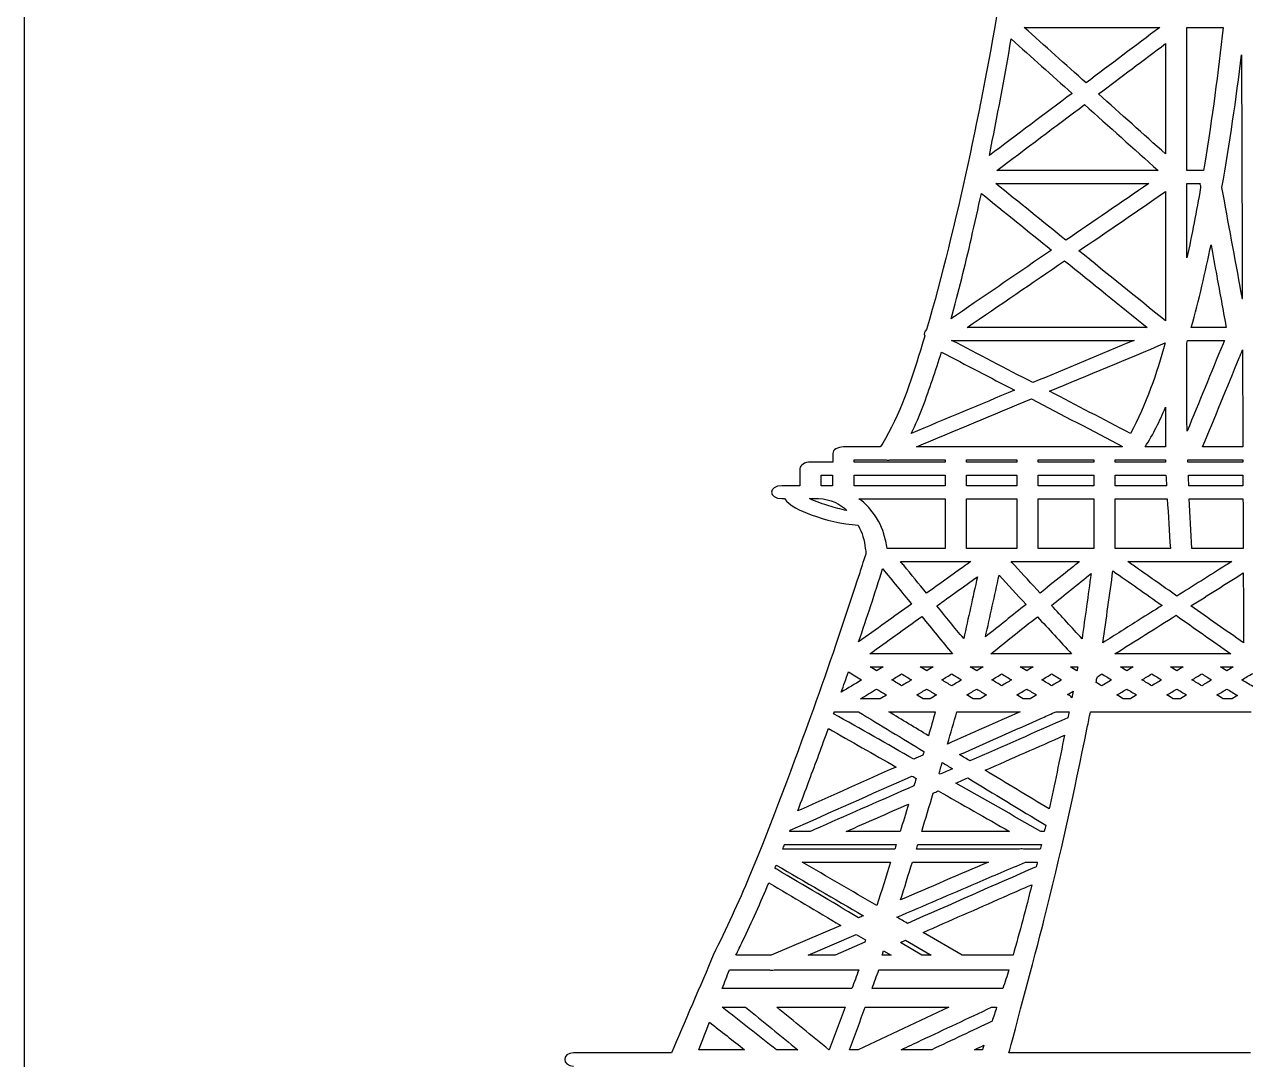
# Model space of a CAD drawing. Header units: millimetres. Extents: x 12.1 to 56.7, y 223.2 to 289.8.
# Drawn here: x 12.08 to 34.43, y 238.77 to 257.63 of the extents above; entities that cross this region are included whole.
import ezdxf

# ---------------------------------------------------------------- set-up
doc = ezdxf.new("R2010")
doc.units = ezdxf.units.MM
doc.layers.get('0').update_dxf_attribs({"linetype": 'CONTINUOUS'})

msp = doc.modelspace()

# ---------------------------------------------------------------- linework, layer by layer
at = {"color": 7}
for p, q in [((12.080556, 223.184228), (12.080556, 289.847441)), ((30.306475, 257.580737), (32.779687, 257.580737)), ((30.306475, 257.580737), (30.306475, 257.580737)), ((32.779687, 257.580737), (32.780258, 257.580737)), ((32.780258, 257.580737), (32.779687, 257.580737)), ((32.779687, 257.580737), (32.779687, 257.580737)), ((33.277278, 257.581136), (33.934509, 257.581136)), ((33.934509, 257.581136), (33.934509, 257.581136)), ((30.070996, 257.369428), (30.070996, 257.369428)), ((34.268699, 257.078956), (34.268699, 257.078956)), ((31.40665, 256.173721), (31.40665, 256.173721)), ((31.662147, 256.366222), (31.662147, 256.366222)), ((33.272845, 254.971781), (33.272845, 255.089275)), ((32.749526, 254.971046), (29.806566, 254.971046)), ((33.575766, 254.971781), (33.272845, 254.971781)), ((29.788194, 254.734629), (32.579374, 254.734629)), ((29.788194, 254.734629), (29.788194, 254.734629)), ((33.273382, 254.734629), (33.512757, 254.734629)), ((33.523337, 254.658973), (33.523337, 254.658973)), ((29.525879, 254.554683), (29.525879, 254.554683)), ((32.882329, 254.586402), (32.882329, 254.586402)), ((31.305083, 253.50649), (31.305621, 253.506826)), ((31.043474, 253.327257), (31.043474, 253.327257)), ((33.817391, 253.049339), (33.817391, 253.049339)), ((34.283746, 252.635075), (34.283746, 252.638643)), ((34.283746, 252.638643), (34.283746, 252.638643)), ((34.284351, 252.635096), (34.283746, 252.635075)), ((32.881724, 252.567416), (32.881724, 252.231265)), ((32.546459, 252.111335), (29.266487, 252.111335)), ((33.989793, 252.111335), (33.353756, 252.111335)), ((28.983617, 251.875276), (32.308797, 251.875276)), ((28.983617, 251.875276), (28.983617, 251.875276)), ((32.879507, 251.827476), (32.879507, 251.827476)), ((33.286783, 251.874226), (33.957381, 251.874226)), ((33.932829, 251.814587), (33.932829, 251.814587)), ((34.287139, 251.700241), (34.287139, 251.700241)), ((28.797814, 251.660796), (28.797814, 251.660796)), ((28.632734, 251.154837), (28.632734, 251.154837)), ((30.437531, 250.807539), (30.437531, 250.807539)), ((32.881724, 250.654106), (32.881724, 250.654106)), ((27.680509, 249.931694), (27.01159, 249.931694)), ((28.678445, 249.931946), (28.340863, 249.931946)), ((32.093975, 249.931946), (28.678445, 249.931946)), ((32.100625, 249.942442), (32.100659, 249.942044)), ((32.881187, 249.931589), (32.511864, 249.931589)), ((34.293285, 249.931589), (33.559577, 249.931589)), ((26.816886, 249.813486), (26.816886, 249.655182)), ((27.204984, 249.694816), (27.78745, 249.694816)), ((27.204984, 249.654721), (27.204984, 249.694816)), ((27.204984, 249.694816), (27.204984, 249.694816)), ((27.85946, 249.694816), (28.863711, 249.694816)), ((29.253656, 249.69448), (30.171421, 249.69448)), ((29.253656, 249.654385), (29.253656, 249.69448)), ((29.253656, 249.69448), (29.253656, 249.69448)), ((30.171421, 249.69448), (30.171421, 249.654385)), ((30.562508, 249.694123), (31.574585, 249.694123)), ((30.562508, 249.653986), (30.562508, 249.694123)), ((30.562508, 249.694123), (30.562508, 249.694123)), ((31.574585, 249.694123), (31.574585, 249.653986)), ((31.965101, 249.695152), (32.821503, 249.695152)), ((31.965101, 249.655035), (31.965101, 249.695152)), ((31.965101, 249.695152), (31.965101, 249.695152)), ((32.821503, 249.695152), (32.883404, 249.695152)), ((33.290176, 249.694123), (34.294461, 249.694123)), ((33.290176, 249.694123), (33.290176, 249.694123)), ((34.294461, 249.694123), (34.294461, 249.653986)), ((26.21766, 249.536974), (26.21766, 249.225594)), ((26.816886, 249.655182), (26.412398, 249.655182)), ((28.763253, 249.654721), (27.204984, 249.654721)), ((28.863678, 249.654721), (28.763253, 249.654721)), ((30.171421, 249.654385), (29.253656, 249.654385)), ((31.574585, 249.653986), (30.562508, 249.653986)), ((32.884512, 249.655035), (31.965101, 249.655035)), ((34.294461, 249.653986), (33.291855, 249.653986)), ((26.081566, 249.225594), (25.889616, 249.225594)), ((26.21766, 249.225594), (26.081566, 249.225594)), ((26.605758, 249.418619), (26.814434, 249.418619)), ((26.605758, 249.225447), (26.605758, 249.418619)), ((26.605758, 249.418619), (26.605758, 249.418619)), ((26.814434, 249.225447), (26.605758, 249.225447)), ((26.814434, 249.418619), (26.814434, 249.225447)), ((27.204984, 249.418283), (28.863678, 249.418283)), ((27.204984, 249.225111), (27.204984, 249.418283)), ((27.204984, 249.418283), (27.204984, 249.418283)), ((28.863107, 249.225111), (27.204984, 249.225111)), ((28.863678, 249.225111), (28.863107, 249.225111)), ((28.863678, 249.418283), (28.863678, 249.225111)), ((29.253656, 249.417926), (30.171421, 249.417926)), ((29.253656, 249.224775), (29.253656, 249.417926)), ((29.253656, 249.417926), (29.253656, 249.417926)), ((30.171421, 249.224775), (29.253656, 249.224775)), ((30.171421, 249.417926), (30.171421, 249.224775)), ((30.562508, 249.41759), (31.574585, 249.41759)), ((30.562508, 249.224397), (30.562508, 249.41759)), ((30.562508, 249.41759), (30.562508, 249.41759)), ((31.574585, 249.224397), (30.562508, 249.224397)), ((31.574585, 249.41759), (31.574585, 249.224397)), ((31.96453, 249.225111), (31.96453, 249.418283)), ((31.96453, 249.418283), (32.136395, 249.418283)), ((32.901305, 249.225111), (31.96453, 249.225111)), ((32.136395, 249.418283), (32.891834, 249.418283)), ((32.136395, 249.418283), (32.136395, 249.418283)), ((33.299647, 249.41759), (34.294998, 249.41759)), ((33.299647, 249.41759), (33.299647, 249.41759)), ((34.295535, 249.224397), (33.307473, 249.224397)), ((25.889616, 248.989534), (25.933682, 248.989534)), ((26.393757, 248.989387), (26.557796, 248.989387)), ((26.557796, 248.989387), (26.557796, 248.989387)), ((27.293083, 248.988989), (28.86304, 248.988989)), ((27.293083, 248.988989), (27.293083, 248.988989)), ((28.86304, 248.988989), (28.86304, 248.079955)), ((29.254127, 248.079598), (29.254127, 248.988695)), ((29.254127, 248.988695), (30.171925, 248.988695)), ((30.171925, 248.988695), (30.171925, 248.988695)), ((30.562508, 248.079262), (30.562508, 248.988338)), ((30.562508, 248.988338), (31.514297, 248.988338)), ((31.514297, 248.988338), (31.574585, 248.988338)), ((31.574585, 248.988338), (31.574585, 248.079262)), ((31.574585, 248.988338), (31.574585, 248.988338)), ((31.96453, 248.078926), (31.96453, 248.988002)), ((31.96453, 248.988002), (32.914707, 248.988002)), ((32.914707, 248.988002), (32.914707, 248.988002)), ((33.317482, 248.988338), (34.296039, 248.988338)), ((34.296039, 248.988338), (34.296039, 248.988338)), ((28.649426, 248.079955), (27.808609, 248.079955)), ((28.86304, 248.079955), (28.649426, 248.079955)), ((29.739022, 248.079598), (29.254127, 248.079598)), ((30.171421, 248.079598), (29.76747, 248.079598)), ((30.171925, 248.079598), (30.171925, 248.079598)), ((31.574585, 248.079262), (30.562508, 248.079262)), ((32.971637, 248.078926), (31.96453, 248.078926)), ((34.298827, 248.079262), (33.362085, 248.079262)), ((27.726086, 247.71032), (27.726657, 247.71032)), ((28.052417, 247.843538), (29.332855, 247.843538)), ((28.052417, 247.843538), (28.052417, 247.843538)), ((30.068242, 247.843538), (31.31573, 247.843538)), ((30.068242, 247.843538), (30.068242, 247.843538)), ((31.924428, 247.672996), (31.924428, 247.672996)), ((32.1944, 247.843538), (33.461436, 247.843538)), ((32.1944, 247.843538), (32.1944, 247.843538)), ((33.461436, 247.843538), (34.091931, 247.843538)), ((29.453264, 247.564717), (29.453264, 247.564717)), ((29.850296, 247.59503), (29.850296, 247.59503)), ((31.52716, 247.623874), (31.52716, 247.623874)), ((33.346971, 247.03384), (33.346971, 247.03384)), ((28.440213, 246.838947), (28.440213, 246.838947)), ((30.546353, 246.83754), (30.546353, 246.83754)), ((33.075924, 246.863004), (33.075924, 246.863004)), ((28.997018, 246.15894), (27.492354, 246.15894)), ((31.169526, 246.159318), (29.700531, 246.159318)), ((34.076212, 246.159318), (31.959526, 246.159318)), ((27.500717, 245.922503), (27.733341, 245.922503)), ((27.500717, 245.922503), (27.500717, 245.922503)), ((28.412336, 245.92393), (28.644959, 245.92393)), ((28.412336, 245.92393), (28.412336, 245.92393)), ((29.32392, 245.92286), (29.557149, 245.92286)), ((29.32392, 245.92286), (29.32392, 245.92286)), ((30.235572, 245.92393), (30.468801, 245.92393)), ((30.235572, 245.92393), (30.235572, 245.92393)), ((31.148837, 245.923552), (31.284965, 245.923552)), ((31.284965, 245.923552), (31.284965, 245.923552)), ((32.061093, 245.92393), (32.293717, 245.92393)), ((32.061093, 245.92393), (32.061093, 245.92393)), ((32.973215, 245.92393), (33.205906, 245.92393)), ((32.973215, 245.92393), (32.973215, 245.92393)), ((33.885472, 245.92393), (34.118095, 245.92393)), ((33.885472, 245.92393), (33.885472, 245.92393)), ((27.101502, 245.82959), (27.101502, 245.82959)), ((27.892342, 245.686107), (27.892342, 245.686107)), ((28.985263, 245.794554), (28.985263, 245.794554)), ((29.71672, 245.686107), (29.71672, 245.686107)), ((30.628339, 245.686107), (30.628339, 245.686107)), ((31.272202, 245.856964), (31.265484, 245.852766)), ((31.720756, 245.794554), (31.720756, 245.794554)), ((32.452717, 245.686107), (32.452717, 245.686107)), ((33.36494, 245.686107), (33.36494, 245.686107)), ((27.615652, 245.517664), (27.616189, 245.517664)), ((28.528345, 245.51905), (28.528345, 245.51905)), ((30.352724, 245.51905), (30.352724, 245.51905)), ((31.198512, 245.478283), (31.199116, 245.478283)), ((32.176532, 245.51905), (32.176532, 245.51905)), ((33.088754, 245.51905), (33.088754, 245.51905)), ((34.00091, 245.51905), (34.00091, 245.51905)), ((27.364018, 245.339481), (27.321598, 245.339481)), ((27.682591, 245.339481), (27.381887, 245.339481)), ((28.594209, 245.340866), (28.461944, 245.340866)), ((29.260374, 245.40991), (29.260374, 245.40991)), ((29.506399, 245.340866), (29.374133, 245.340866)), ((30.418588, 245.340866), (30.28686, 245.340866)), ((32.242362, 245.340866), (32.110701, 245.340866)), ((33.155156, 245.340866), (33.02289, 245.340866)), ((34.09801, 245.340866), (33.93508, 245.340866)), ((26.845166, 245.103085), (27.285324, 245.103085)), ((27.836487, 245.104807), (28.6857, 245.104807)), ((28.6857, 245.104807), (28.6857, 245.104807)), ((29.07897, 245.104807), (30.231643, 245.104807)), ((29.07897, 245.104807), (29.07897, 245.104807)), ((30.886724, 245.104828), (31.125494, 245.104828)), ((31.514263, 245.103442), (32.478882, 245.103442)), ((31.514263, 245.103442), (31.514263, 245.103442)), ((32.478882, 245.103442), (34.442747, 245.103442)), ((26.736311, 244.799346), (26.736311, 244.799346)), ((28.479275, 244.380212), (28.479275, 244.380212)), ((29.12925, 244.322294), (29.12925, 244.322294)), ((28.813432, 244.179), (28.813432, 244.179)), ((28.26059, 243.933179), (28.26059, 243.933179)), ((29.596781, 244.038141), (29.596781, 244.038477)), ((26.387073, 243.85156), (26.387644, 243.85156)), ((28.739775, 243.661873), (28.739775, 243.661873)), ((29.061808, 243.803131), (29.061808, 243.803131)), ((30.699308, 243.03737), (30.699241, 243.037013)), ((26.403229, 242.921261), (26.031689, 242.921261)), ((28.046876, 242.922269), (27.063818, 242.922269)), ((27.063818, 242.922269), (27.063818, 242.922269)), ((30.040264, 242.923004), (28.439071, 242.923004)), ((30.67358, 242.922668), (30.611142, 242.922668)), ((27.946484, 242.597642), (25.903387, 242.597642)), ((25.938552, 242.684824), (27.973286, 242.684824)), ((25.938552, 242.684824), (25.938552, 242.684824)), ((30.219383, 242.598671), (28.341434, 242.598671)), ((28.368236, 242.685873), (30.620513, 242.685873)), ((30.600428, 242.598671), (30.320951, 242.598671)), ((30.620513, 242.685873), (30.620513, 242.685873)), ((25.786202, 242.308871), (25.786202, 242.308871)), ((26.258771, 242.362968), (27.871686, 242.362968)), ((26.258771, 242.362968), (26.258771, 242.362968)), ((28.268415, 242.362255), (28.268415, 242.362255)), ((30.327634, 242.362255), (30.545748, 242.362255)), ((30.327634, 242.362255), (30.327634, 242.362255)), ((25.651182, 241.987037), (25.651182, 241.987037)), ((26.963426, 241.210129), (25.691957, 240.665796)), ((26.36588, 240.66546), (27.246262, 241.042399)), ((29.177212, 240.66546), (28.463086, 241.080375)), ((28.463086, 241.080375), (28.463086, 241.080375)), ((27.399654, 240.903598), (26.858467, 240.665418)), ((27.714935, 240.66546), (27.743383, 240.748443)), ((27.743383, 240.748443), (27.883441, 240.66546)), ((28.441892, 240.66546), (28.048588, 240.898035)), ((28.142296, 240.939558), (28.613723, 240.665481)), ((28.142296, 240.939558), (28.142296, 240.939558)), ((25.691957, 240.665796), (25.049941, 240.665775)), ((26.858467, 240.665418), (26.36588, 240.66546)), ((26.36588, 240.66546), (26.36588, 240.66546)), ((26.366384, 240.665418), (26.366384, 240.665418)), ((27.883441, 240.66546), (27.714935, 240.66546)), ((28.613723, 240.665481), (28.441892, 240.66546)), ((29.177851, 240.66546), (29.177212, 240.66546)), ((30.103374, 240.66546), (29.177851, 240.66546)), ((24.931446, 240.399759), (25.664046, 240.399759)), ((25.746065, 240.399759), (27.290396, 240.399759)), ((25.746065, 240.399759), (25.746065, 240.399759)), ((27.65683, 240.400095), (29.962745, 240.400095)), ((27.65683, 240.400095), (27.65683, 240.400095)), ((29.962745, 240.400095), (30.029718, 240.400095)), ((24.865683, 240.059053), (24.802103, 240.059053)), ((27.165956, 240.059053), (24.865683, 240.059053)), ((29.917537, 240.059388), (27.532994, 240.059388)), ((24.80039, 239.718052), (25.226071, 239.718052)), ((25.226071, 239.718052), (25.226071, 239.718052)), ((25.794028, 239.718052), (27.040408, 239.718052)), ((25.794028, 239.718052), (25.794028, 239.718052)), ((27.408588, 239.717674), (28.930046, 239.717674)), ((27.408588, 239.717674), (27.408588, 239.717674)), ((29.713429, 239.717275), (29.726259, 239.717275)), ((29.726259, 239.717275), (29.804886, 239.717275)), ((24.568304, 239.445319), (24.568304, 239.445319)), ((24.522558, 238.94318), (24.377496, 238.94318)), ((25.209345, 238.94318), (24.522558, 238.94318)), ((26.179002, 238.943915), (25.789057, 238.943915)), ((26.753642, 238.943915), (26.746958, 238.943915)), ((27.280286, 238.943558), (27.123535, 238.943558)), ((28.621549, 238.943558), (28.063064, 238.943558)), ((28.429096, 239.114751), (28.429096, 239.114751)), ((28.622154, 238.943159), (28.621549, 238.943558)), ((29.544822, 238.943579), (29.399223, 238.943579)), ((29.572196, 239.02482), (29.572196, 239.02482)), ((23.878863, 238.885178), (22.091867, 238.885178)), ((30.742098, 238.884633), (30.027938, 238.884633)), ((34.433276, 238.884633), (30.742098, 238.884633))]:
    msp.add_line(p, q, dxfattribs=at)
for points in [[(29.858558, 258.112999), (29.527726, 256.139315), (29.089215, 254.018516), (28.525759, 252.069938)], [(31.435132, 256.569848), (31.058521, 256.906713), (30.682515, 257.243935), (30.306475, 257.580737)], [(32.779687, 257.580737), (32.33167, 257.243872), (31.883149, 256.906692), (31.435132, 256.569848)], [(33.272845, 255.089275), (33.273382, 255.918853), (33.273382, 256.748787), (33.273953, 257.578323)], [(33.273953, 257.578323), (33.275062, 257.579016), (33.276741, 257.580065), (33.277278, 257.581136)], [(33.934509, 257.581136), (33.844126, 256.753993), (33.733087, 255.928257), (33.598101, 255.103571)], [(29.671479, 255.244451), (29.81597, 255.951979), (29.948773, 256.660199), (30.070996, 257.369428)], [(30.070996, 257.369428), (30.440319, 257.03886), (30.809641, 256.708293), (31.178427, 256.377726)], [(31.662147, 256.366222), (32.068885, 256.672396), (32.476699, 256.978213), (32.884042, 257.284723)], [(32.884042, 257.284723), (32.884042, 256.613827), (32.883437, 255.943267), (32.883437, 255.272686)], [(33.912207, 254.660337), (34.054481, 255.464808), (34.172237, 256.271357), (34.268699, 257.078956)], [(34.268699, 257.078956), (34.273737, 255.598824), (34.278708, 254.118754), (34.283746, 252.638643)], [(31.178427, 256.377726), (30.676301, 256.000093), (30.173638, 255.622419), (29.671479, 255.244451)], [(29.806566, 254.971046), (30.33939, 255.371686), (30.873289, 255.772725), (31.40665, 256.173721)], [(31.40665, 256.173721), (31.85413, 255.772725), (32.301509, 255.371686), (32.749526, 254.971046)], [(32.883437, 255.272686), (32.476766, 255.637114), (32.06949, 256.001479), (31.662147, 256.366222)], [(33.598101, 255.103571), (33.590847, 255.059655), (33.583592, 255.015676), (33.575766, 254.971781)], [(31.067455, 253.70004), (30.641203, 254.044903), (30.214379, 254.390144), (29.788194, 254.734629)], [(32.579374, 254.734629), (32.075569, 254.389766), (31.571227, 254.044903), (31.067455, 253.70004)], [(33.272845, 253.37852), (33.272845, 253.830445), (33.273382, 254.282726), (33.273382, 254.734629)], [(33.523337, 254.658973), (33.448538, 254.231463), (33.365982, 253.804645), (33.272845, 253.37852)], [(33.512757, 254.734629), (33.511648, 254.726946), (33.511648, 254.718612), (33.513865, 254.709879)], [(33.513865, 254.709879), (33.516619, 254.693127), (33.520012, 254.676082), (33.523337, 254.658973)], [(34.264803, 252.739701), (34.147652, 253.379906), (34.029929, 254.020132), (33.912207, 254.660337)], [(29.343468, 253.735937), (29.406511, 254.008628), (29.466766, 254.281655), (29.525879, 254.554683)], [(29.525879, 254.554683), (29.952165, 254.20984), (30.378418, 253.864935), (30.804066, 253.52045)], [(31.305621, 253.506826), (31.760389, 253.818206), (32.215022, 254.129293), (32.669757, 254.440673)], [(32.669757, 254.440673), (32.740592, 254.489123), (32.812031, 254.537616), (32.882329, 254.586402)], [(32.882329, 254.586402), (32.882329, 253.913428), (32.881724, 253.240432), (32.881724, 252.567416)], [(28.976295, 252.269282), (29.111348, 252.757124), (29.230179, 253.246331), (29.343468, 253.735937)], [(30.804066, 253.52045), (30.226605, 253.125016), (29.649714, 252.730275), (29.072253, 252.334841)], [(32.881724, 252.231265), (32.355651, 252.65634), (31.830619, 253.081751), (31.305083, 253.50649)], [(33.353756, 252.111335), (33.492705, 252.611395), (33.609823, 253.113869), (33.713607, 253.617036)], [(33.713607, 253.617036), (33.748202, 253.428062), (33.782763, 253.238669), (33.817391, 253.049339)], [(29.266487, 252.111335), (29.859029, 252.516866), (30.451503, 252.922083), (31.043474, 253.327257)], [(31.043474, 253.327257), (31.544491, 252.922083), (32.045475, 252.516866), (32.546459, 252.111335)], [(33.817391, 253.049339), (33.873145, 252.744235), (33.929538, 252.43911), (33.985292, 252.134007)], [(34.283746, 252.638643), (34.277734, 252.671979), (34.271252, 252.705714), (34.264803, 252.739701)], [(34.283746, 252.638643), (34.283914, 252.637447), (34.284149, 252.636292), (34.284351, 252.635096)], [(29.072253, 252.334841), (29.040513, 252.312841), (29.008706, 252.290904), (28.976295, 252.269282)], [(33.985292, 252.134007), (33.986972, 252.12666), (33.988046, 252.118997), (33.989793, 252.111335)], [(28.492273, 251.956936), (28.476655, 251.904665), (28.462179, 251.852352), (28.446527, 251.800039)], [(28.525759, 252.069938), (28.486126, 252.03889), (28.474942, 251.994953), (28.492273, 251.956936)], [(28.446527, 251.800039), (28.27305, 251.225015), (28.093931, 250.639915), (27.777609, 250.086513)], [(30.463729, 251.104645), (29.970537, 251.361298), (29.476842, 251.618644), (28.983617, 251.875276)], [(32.308797, 251.875276), (31.693954, 251.618602), (31.079143, 251.361256), (30.463729, 251.104645)], [(30.769505, 250.945942), (31.473052, 251.239542), (32.175994, 251.533498), (32.879507, 251.827476)], [(32.879507, 251.827476), (32.719432, 251.272689), (32.538129, 250.71301), (32.242967, 250.179153)], [(33.271199, 250.769522), (33.271199, 251.120662), (33.271736, 251.472159), (33.271736, 251.823298)], [(33.271736, 251.823298), (33.276774, 251.840407), (33.281208, 251.857138), (33.286783, 251.874226)], [(33.932829, 251.814587), (33.714144, 251.283164), (33.495997, 250.751364), (33.277312, 250.219941)], [(33.957381, 251.874226), (33.949589, 251.854346), (33.941226, 251.834487), (33.932829, 251.814587)], [(34.227421, 251.55447), (34.247002, 251.603256), (34.26702, 251.65177), (34.287139, 251.700241)], [(34.287139, 251.700241), (34.289355, 251.110564), (34.291068, 250.521266), (34.293285, 249.931589)], [(28.633237, 251.154837), (28.690705, 251.323238), (28.745384, 251.492017), (28.797814, 251.660796)], [(28.797814, 251.660796), (29.242438, 251.429271), (29.68713, 251.198061), (30.131822, 250.966536)], [(33.559577, 249.931589), (33.782225, 250.472416), (34.004269, 251.013643), (34.227421, 251.55447)], [(28.243863, 250.177767), (28.412336, 250.497167), (28.521695, 250.832268), (28.633237, 251.154837)], [(30.131822, 250.966536), (29.50304, 250.703606), (28.873116, 250.440697), (28.243863, 250.177767)], [(28.340863, 249.931946), (29.039942, 250.223783), (29.739022, 250.51564), (30.437531, 250.807539)], [(30.437531, 250.807539), (30.992086, 250.519167), (31.546104, 250.230773), (32.100625, 249.942442)], [(32.242967, 250.179153), (31.751454, 250.434735), (31.26048, 250.690339), (30.769505, 250.945942)], [(32.511864, 249.931589), (32.661427, 250.165927), (32.780258, 250.408285), (32.881724, 250.654106)], [(32.881724, 250.654106), (32.881187, 250.413176), (32.881187, 250.17254), (32.881187, 249.931589)], [(33.277312, 250.219941), (33.27402, 250.403016), (33.271199, 250.58609), (33.271199, 250.769522)], [(27.01159, 249.931694), (26.905623, 249.931694), (26.816886, 249.878017), (26.816886, 249.813486)], [(27.777609, 250.086513), (27.74026, 250.021311), (27.712886, 249.976345), (27.680509, 249.931694)], [(32.100659, 249.942044), (32.098442, 249.938559), (32.096191, 249.935452), (32.093975, 249.931946)], [(27.78745, 249.694816), (27.811464, 249.692024), (27.836587, 249.692024), (27.85946, 249.694816)], [(28.863711, 249.694816), (28.863711, 249.68157), (28.863711, 249.668324), (28.863678, 249.654721)], [(32.883404, 249.695152), (32.883975, 249.681885), (32.884512, 249.668638), (32.884512, 249.655035)], [(33.291855, 249.653986), (33.291318, 249.66761), (33.290713, 249.680856), (33.290176, 249.694123)], [(26.412398, 249.655182), (26.306364, 249.655182), (26.21766, 249.601106), (26.21766, 249.536974)], [(25.889616, 249.225594), (25.637949, 249.225594), (25.637949, 248.989534), (25.889616, 248.989534)], [(32.891834, 249.418283), (32.894588, 249.354088), (32.89798, 249.289264), (32.901305, 249.225111)], [(33.307473, 249.224397), (33.305256, 249.288928), (33.301864, 249.353417), (33.299647, 249.41759)], [(34.294998, 249.41759), (34.295535, 249.353417), (34.295535, 249.288592), (34.295535, 249.224397)], [(25.933682, 248.989534), (26.024065, 248.861901), (26.229349, 248.768799), (26.423549, 248.696292)], [(26.745816, 248.857219), (26.659329, 248.883754), (26.502579, 248.930483), (26.393757, 248.989387)], [(26.557796, 248.989387), (26.784878, 248.984853), (26.953955, 248.888981), (27.07611, 248.772515)], [(27.07611, 248.772515), (26.961209, 248.795187), (26.849633, 248.825836), (26.745816, 248.857219)], [(27.493966, 248.803857), (27.439858, 248.869416), (27.372314, 248.932519), (27.293083, 248.988989)], [(27.745634, 248.347776), (27.700963, 248.506415), (27.613335, 248.660227), (27.493966, 248.803857)], [(30.171925, 248.988695), (30.171925, 248.685648), (30.171925, 248.382644), (30.171421, 248.079598)], [(32.914707, 248.988002), (32.932541, 248.684956), (32.954877, 248.381615), (32.971637, 248.078926)], [(33.362085, 248.079262), (33.346501, 248.382644), (33.331421, 248.685648), (33.317482, 248.988338)], [(34.296039, 248.988338), (34.297148, 248.685312), (34.297719, 248.382287), (34.298827, 248.079262)], [(26.423549, 248.696292), (26.674578, 248.602833), (26.980287, 248.525077), (27.280454, 248.505513)], [(27.280454, 248.505513), (27.355218, 248.369545), (27.393172, 248.226922), (27.40879, 248.084279)], [(27.808609, 248.079955), (27.799709, 248.171293), (27.769044, 248.265087), (27.745634, 248.347776)], [(27.416582, 247.976189), (27.395389, 247.908909), (27.373053, 247.841901), (27.351289, 247.77462)], [(27.40879, 248.084279), (27.41329, 248.047647), (27.427766, 248.011393), (27.416582, 247.976189)], [(29.76747, 248.079598), (29.757999, 248.080312), (29.748494, 248.080312), (29.739022, 248.079598)], [(27.351289, 247.77462), (27.32227, 247.683282), (27.292679, 247.591923), (27.263123, 247.500564)], [(27.288716, 246.377576), (27.438783, 246.821481), (27.584954, 247.265701), (27.726086, 247.71032)], [(27.726657, 247.71032), (27.901813, 247.496555), (28.07707, 247.282453), (28.252193, 247.068352)], [(28.109314, 247.774137), (28.090337, 247.797523), (28.071428, 247.820531), (28.052417, 247.843538)], [(28.526699, 247.265051), (28.38775, 247.434522), (28.248297, 247.604666), (28.109314, 247.774137)], [(29.236628, 247.773969), (28.999638, 247.604561), (28.763185, 247.43448), (28.526699, 247.265051)], [(29.332855, 247.843538), (29.301048, 247.820195), (29.26867, 247.797166), (29.236628, 247.773969)], [(30.131822, 247.774137), (30.111133, 247.797523), (30.089939, 247.820531), (30.068242, 247.843538)], [(30.598245, 247.267486), (30.442535, 247.436601), (30.287464, 247.605379), (30.131822, 247.774137)], [(31.22921, 247.774137), (31.230587, 247.774137), (30.68406, 247.336362), (30.598245, 247.267486)], [(31.31573, 247.843538), (31.287282, 247.820195), (31.258263, 247.797166), (31.22921, 247.774137)], [(31.741983, 246.362944), (31.803346, 246.799523), (31.863601, 247.236081), (31.924428, 247.672996)], [(31.924428, 247.672996), (32.223453, 247.462736), (32.521974, 247.25319), (32.820361, 247.042909)], [(32.293179, 247.774137), (32.260264, 247.797523), (32.227349, 247.820531), (32.1944, 247.843538)], [(33.090971, 247.213073), (32.825432, 247.399969), (32.558718, 247.587242), (32.293179, 247.774137)], [(33.981967, 247.774137), (33.685125, 247.587242), (33.388351, 247.399969), (33.090971, 247.213073)], [(34.091931, 247.843538), (34.055052, 247.820195), (34.018241, 247.797166), (33.981967, 247.774137)], [(27.263123, 247.500564), (27.007593, 246.718052), (26.741517, 245.936631), (26.464793, 245.156931)], [(28.714216, 247.035205), (28.960576, 247.211856), (29.206332, 247.388108), (29.453264, 247.564717)], [(29.453264, 247.564717), (29.370203, 247.189016), (29.286538, 246.813294), (29.203477, 246.437551)], [(29.60061, 246.467906), (29.683738, 246.84346), (29.766866, 247.21935), (29.850296, 247.59503)], [(29.850296, 247.59503), (30.013663, 247.417246), (30.177064, 247.239167), (30.340431, 247.061382)], [(30.803562, 247.043581), (31.044582, 247.23711), (31.285603, 247.430303), (31.52716, 247.623874)], [(31.52716, 247.623874), (31.471943, 247.228083), (31.416659, 246.832292), (31.361442, 246.436523)], [(33.346971, 247.03384), (33.664973, 247.23436), (33.983042, 247.43448), (34.301077, 247.635357)], [(34.301077, 247.635357), (34.302219, 247.351854), (34.302757, 247.068352), (34.303831, 246.78485)], [(28.252193, 247.068352), (27.930832, 246.838212), (27.609472, 246.608052), (27.288716, 246.377576)], [(29.203477, 246.437551), (29.040547, 246.636643), (28.877113, 246.836134), (28.714216, 247.035205)], [(30.340431, 247.061382), (30.093802, 246.863676), (29.847206, 246.665634), (29.60061, 246.467906)], [(31.361442, 246.436523), (31.175639, 246.638763), (30.989298, 246.84134), (30.803562, 247.043581)], [(32.820361, 247.042909), (32.682049, 246.955371), (32.543671, 246.86821), (32.405326, 246.781029)], [(34.305511, 246.359774), (33.986434, 246.584351), (33.666149, 246.808907), (33.346971, 247.03384)], [(27.492354, 246.15894), (27.808106, 246.385616), (28.123891, 246.611935), (28.440213, 246.838947)], [(28.440213, 246.838947), (28.62605, 246.612271), (28.811215, 246.385616), (28.997018, 246.15894)], [(29.700531, 246.159318), (29.982293, 246.385259), (30.263987, 246.611557), (30.546353, 246.83754)], [(30.546353, 246.83754), (30.754424, 246.611599), (30.961387, 246.385301), (31.169526, 246.159318)], [(32.405326, 246.781029), (32.184391, 246.641534), (31.962918, 246.502418), (31.741983, 246.362944)], [(31.959526, 246.159318), (32.33167, 246.393614), (32.703747, 246.628666), (33.075924, 246.863004)], [(33.075924, 246.863004), (33.40951, 246.628666), (33.743197, 246.393614), (34.076212, 246.159318)], [(34.303831, 246.78485), (34.304369, 246.643298), (34.304973, 246.501368), (34.305511, 246.359774)], [(27.616727, 245.851716), (27.578236, 245.875102), (27.539208, 245.898802), (27.500717, 245.922503)], [(27.733341, 245.922503), (27.694884, 245.898802), (27.655822, 245.875438), (27.616727, 245.851716)], [(28.52895, 245.853144), (28.489888, 245.876508), (28.45086, 245.90023), (28.412336, 245.92393)], [(28.644959, 245.92393), (28.606469, 245.90023), (28.56744, 245.876844), (28.52895, 245.853144)], [(29.440568, 245.852073), (29.402077, 245.875438), (29.362478, 245.899138), (29.32392, 245.92286)], [(29.557149, 245.92286), (29.518087, 245.899138), (29.479596, 245.875774), (29.440568, 245.852073)], [(30.352791, 245.853144), (30.313729, 245.876508), (30.274701, 245.90023), (30.235572, 245.92393)], [(30.468801, 245.92393), (30.429772, 245.90023), (30.391282, 245.876844), (30.352791, 245.853144)], [(31.265484, 245.852766), (31.226993, 245.876131), (31.187965, 245.899852), (31.148837, 245.923552)], [(31.284965, 245.923552), (31.280498, 245.901237), (31.276064, 245.878902), (31.272202, 245.856964)], [(32.177069, 245.853144), (32.138612, 245.876508), (32.099584, 245.90023), (32.061093, 245.92393)], [(32.293717, 245.92393), (32.255226, 245.90023), (32.21566, 245.876844), (32.177069, 245.853144)], [(33.089258, 245.853144), (33.050768, 245.876508), (33.011706, 245.90023), (32.973215, 245.92393)], [(33.205906, 245.92393), (33.166844, 245.90023), (33.127816, 245.876844), (33.089258, 245.853144)], [(34.001448, 245.853144), (33.96299, 245.876508), (33.923962, 245.90023), (33.885472, 245.92393)], [(34.118095, 245.92393), (34.079605, 245.90023), (34.040576, 245.876844), (34.001448, 245.853144)], [(26.97236, 245.461195), (27.015318, 245.583937), (27.058847, 245.706659), (27.101502, 245.82959)], [(27.341112, 245.684386), (27.218385, 245.610073), (27.095625, 245.535466), (26.97236, 245.461195)], [(27.101502, 245.82959), (27.181775, 245.781203), (27.26141, 245.732773), (27.341112, 245.684386)], [(27.892342, 245.686107), (27.95263, 245.722361), (28.012852, 245.758993), (28.072536, 245.795226)], [(28.072536, 245.577304), (28.012852, 245.613579), (27.95263, 245.65021), (27.892342, 245.686107)], [(28.072536, 245.795226), (28.132825, 245.758972), (28.192509, 245.72234), (28.252797, 245.686107)], [(28.252797, 245.686107), (28.192509, 245.649832), (28.132287, 245.613579), (28.072536, 245.577304)], [(28.805068, 245.685394), (28.865324, 245.721689), (28.925041, 245.7583), (28.985263, 245.794554)], [(28.985263, 245.576632), (28.925041, 245.612907), (28.865324, 245.649497), (28.805068, 245.685394)], [(28.985263, 245.794554), (29.04498, 245.758258), (29.105236, 245.721668), (29.165491, 245.685394)], [(29.165491, 245.685394), (29.105236, 245.64914), (29.04498, 245.612907), (28.985263, 245.576632)], [(29.71672, 245.686107), (29.777009, 245.722361), (29.836693, 245.758993), (29.896915, 245.795226)], [(29.896915, 245.577304), (29.836693, 245.613579), (29.777009, 245.65021), (29.71672, 245.686107)], [(29.896915, 245.795226), (29.957203, 245.758972), (30.01635, 245.72234), (30.076572, 245.686107)], [(30.076572, 245.686107), (30.01635, 245.649832), (29.956666, 245.613579), (29.896915, 245.577304)], [(30.628339, 245.686107), (30.688594, 245.722361), (30.748312, 245.758993), (30.808567, 245.795226)], [(30.808567, 245.577304), (30.748312, 245.613579), (30.688594, 245.65021), (30.628339, 245.686107)], [(30.808567, 245.795226), (30.868788, 245.758972), (30.928506, 245.72234), (30.988761, 245.686107)], [(30.988761, 245.686107), (30.928506, 245.649832), (30.868788, 245.613579), (30.808567, 245.577304)], [(31.619189, 245.638329), (31.63924, 245.737518), (31.607232, 245.72677), (31.720756, 245.794554)], [(31.720756, 245.794554), (31.781045, 245.758258), (31.840729, 245.721668), (31.90095, 245.685394)], [(31.90095, 245.685394), (31.840729, 245.64914), (31.781045, 245.612907), (31.720756, 245.576632)], [(32.452717, 245.686107), (32.512435, 245.722361), (32.57269, 245.758993), (32.632374, 245.795226)], [(32.632374, 245.577304), (32.572119, 245.613579), (32.512435, 245.65021), (32.452717, 245.686107)], [(32.632374, 245.795226), (32.692629, 245.758972), (32.752347, 245.72234), (32.812569, 245.686107)], [(32.812569, 245.686107), (32.752347, 245.649832), (32.692629, 245.613579), (32.632374, 245.577304)], [(33.36494, 245.686107), (33.425162, 245.722361), (33.484913, 245.758993), (33.544597, 245.795226)], [(33.544597, 245.577304), (33.484913, 245.613579), (33.424624, 245.65021), (33.36494, 245.686107)], [(33.544597, 245.795226), (33.604819, 245.758972), (33.665107, 245.72234), (33.724791, 245.686107)], [(33.724791, 245.686107), (33.66457, 245.649832), (33.604819, 245.613579), (33.544597, 245.577304)], [(34.277096, 245.685058), (34.341818, 245.724796), (34.407649, 245.763884), (34.472371, 245.803602)], [(34.472371, 245.566849), (34.407649, 245.606609), (34.341818, 245.646033), (34.277096, 245.685058)], [(27.321598, 245.339481), (27.419773, 245.398784), (27.518015, 245.458361), (27.615652, 245.517664)], [(27.616189, 245.517664), (27.676411, 245.48141), (27.736129, 245.444779), (27.796384, 245.408546)], [(28.348117, 245.40991), (28.408406, 245.446185), (28.46809, 245.482817), (28.528345, 245.51905)], [(28.528345, 245.51905), (28.588063, 245.482775), (28.648284, 245.446164), (28.708002, 245.40991)], [(29.260374, 245.40991), (29.320595, 245.446185), (29.380279, 245.482817), (29.440568, 245.51905)], [(29.440568, 245.51905), (29.50079, 245.482775), (29.560507, 245.446164), (29.620225, 245.40991)], [(30.172496, 245.40991), (30.232785, 245.446185), (30.292469, 245.482817), (30.352724, 245.51905)], [(30.352724, 245.51905), (30.412979, 245.482775), (30.472663, 245.446164), (30.532381, 245.40991)], [(31.097583, 245.416922), (31.131035, 245.437137), (31.165093, 245.45771), (31.198512, 245.478283)], [(31.199116, 245.478283), (31.191828, 245.43888), (31.184036, 245.399813), (31.176244, 245.360431)], [(31.720756, 245.576632), (31.686699, 245.597184), (31.65328, 245.617777), (31.619189, 245.638329)], [(31.996875, 245.40991), (32.056626, 245.446185), (32.116847, 245.482817), (32.176532, 245.51905)], [(32.176532, 245.51905), (32.23682, 245.482775), (32.297042, 245.446164), (32.356726, 245.40991)], [(32.909098, 245.40991), (32.969353, 245.446185), (33.029037, 245.482817), (33.088754, 245.51905)], [(33.088754, 245.51905), (33.14901, 245.482775), (33.208694, 245.446164), (33.268982, 245.40991)], [(33.821253, 245.40991), (33.881542, 245.446185), (33.941764, 245.482817), (34.00091, 245.51905)], [(34.00091, 245.51905), (34.066203, 245.479689), (34.131429, 245.440244), (34.196722, 245.400863)], [(27.381887, 245.339481), (27.376278, 245.339817), (27.36956, 245.339817), (27.364018, 245.339481)], [(27.796384, 245.408546), (27.75843, 245.385517), (27.720544, 245.362488), (27.682591, 245.339481)], [(28.461944, 245.340866), (28.424024, 245.363895), (28.386071, 245.386903), (28.348117, 245.40991)], [(28.708002, 245.40991), (28.670049, 245.386903), (28.632129, 245.363895), (28.594209, 245.340866)], [(29.374133, 245.340866), (29.336213, 245.363895), (29.298831, 245.386903), (29.260374, 245.40991)], [(29.620225, 245.40991), (29.582272, 245.386903), (29.543781, 245.363895), (29.506399, 245.340866)], [(30.28686, 245.340866), (30.248403, 245.363895), (30.210987, 245.386903), (30.172496, 245.40991)], [(30.532381, 245.40991), (30.494427, 245.386903), (30.456508, 245.363895), (30.418588, 245.340866)], [(31.176244, 245.360431), (31.158946, 245.384153), (31.131035, 245.40399), (31.097583, 245.416922)], [(32.110701, 245.340866), (32.072781, 245.363895), (32.034828, 245.386903), (31.996875, 245.40991)], [(32.356726, 245.40991), (32.318806, 245.386903), (32.280886, 245.363895), (32.242362, 245.340866)], [(33.02289, 245.340866), (32.984971, 245.363895), (32.947051, 245.386903), (32.909098, 245.40991)], [(33.268982, 245.40991), (33.230492, 245.386903), (33.193076, 245.363895), (33.155156, 245.340866)], [(33.93508, 245.340866), (33.89716, 245.363895), (33.859207, 245.386903), (33.821253, 245.40991)], [(34.196722, 245.400863), (34.163841, 245.380983), (34.130892, 245.361103), (34.09801, 245.340866)], [(26.464793, 245.156931), (26.090735, 244.137876), (25.725577, 243.125559), (25.30097, 242.113453)], [(26.832907, 245.068574), (26.837374, 245.080078), (26.841237, 245.091582), (26.845166, 245.103085)], [(28.292363, 244.239332), (27.805855, 244.515865), (27.319348, 244.792041), (26.832907, 245.068574)], [(27.285324, 245.103085), (27.683666, 244.861778), (28.08147, 244.620827), (28.479275, 244.380212)], [(28.561227, 244.666171), (28.319669, 244.812257), (28.078111, 244.958364), (27.836487, 245.104807)], [(28.6857, 245.104807), (28.643817, 244.958364), (28.603076, 244.812257), (28.561227, 244.666171)], [(30.231643, 245.104807), (29.790881, 244.908822), (29.35126, 244.712501), (28.910532, 244.516537)], [(28.910532, 244.516537), (28.967999, 244.712522), (29.023753, 244.908507), (29.07897, 245.104807)], [(29.12925, 244.322294), (29.632484, 244.546178), (30.135718, 244.770356), (30.638986, 244.994282)], [(31.103729, 244.994282), (30.508433, 244.732066), (29.913708, 244.469808), (29.318379, 244.207592)], [(30.638986, 244.994282), (30.721543, 245.030893), (30.8041, 245.067524), (30.886724, 245.104828)], [(31.125494, 245.104828), (31.118205, 245.06786), (31.110984, 245.030893), (31.103729, 244.994282)], [(31.455654, 244.814713), (31.475235, 244.910585), (31.494715, 245.007213), (31.514263, 245.103442)], [(26.387644, 243.85156), (26.505938, 244.167118), (26.621913, 244.483096), (26.736311, 244.799346)], [(26.736311, 244.799346), (27.148054, 244.565008), (27.560905, 244.331027), (27.972111, 244.097046)], [(30.666762, 241.301152), (30.964175, 242.468959), (31.217421, 243.641322), (31.455654, 244.814713)], [(29.596781, 244.038477), (30.078251, 244.250815), (30.560292, 244.462817), (31.041728, 244.674882)], [(31.041728, 244.674882), (30.952487, 244.227156), (30.860459, 243.779389), (30.763359, 243.33202)], [(28.460298, 244.314317), (28.403905, 244.289567), (28.34758, 244.264439), (28.292363, 244.239332)], [(28.479275, 244.380212), (28.473128, 244.358233), (28.466411, 244.336296), (28.460298, 244.314317)], [(29.318379, 244.207592), (29.255369, 244.245609), (29.191722, 244.283962), (29.12925, 244.322294)], [(27.972111, 244.097046), (27.39465, 243.8397), (26.817188, 243.582354), (26.239223, 243.325029)], [(28.781658, 244.071246), (28.792171, 244.107059), (28.802751, 244.143208), (28.813432, 244.179)], [(28.813432, 244.179), (28.875366, 244.14134), (28.937267, 244.104036), (28.999806, 244.066376)], [(26.040623, 242.944605), (26.780478, 243.274102), (27.520198, 243.603619), (28.26059, 243.933179)], [(28.26059, 243.933179), (28.286217, 243.918883), (28.311373, 243.904587), (28.337034, 243.889956)], [(28.337034, 243.889956), (28.323632, 243.844948), (28.310802, 243.800339), (28.296864, 243.755331)], [(28.754285, 243.977788), (28.763756, 244.008836), (28.772691, 244.039862), (28.781658, 244.071246)], [(28.773866, 243.966662), (28.767686, 243.970482), (28.761002, 243.974324), (28.754285, 243.977788)], [(28.999806, 244.066376), (28.92447, 244.032893), (28.849706, 243.999788), (28.773866, 243.966662)], [(29.061808, 243.803131), (29.133818, 243.834872), (29.205761, 243.866633), (29.277738, 243.898332)], [(29.277738, 243.898332), (29.751416, 243.611344), (30.225597, 243.324357), (30.699308, 243.03737)], [(30.763359, 243.33202), (30.374488, 243.567386), (29.985618, 243.802753), (29.596781, 244.038141)], [(26.176751, 243.29713), (26.247586, 243.481926), (26.317918, 243.666764), (26.387073, 243.85156)], [(28.296864, 243.755331), (27.727765, 243.504304), (27.157559, 243.253214), (26.587957, 243.002502)], [(28.647747, 243.621064), (28.677841, 243.635024), (28.70911, 243.648291), (28.739775, 243.661873)], [(28.739775, 243.661873), (29.173283, 243.415716), (29.606757, 243.169161), (30.040264, 242.923004)], [(30.611142, 242.922668), (30.094507, 243.216267), (29.578409, 243.50951), (29.061808, 243.803131)], [(27.063818, 242.922269), (27.442074, 243.088592), (27.819794, 243.255271), (28.197513, 243.421594)], [(28.197513, 243.421594), (28.147267, 243.254893), (28.097626, 243.088592), (28.046876, 242.922269)], [(28.439071, 242.923004), (28.509335, 243.155599), (28.579129, 243.38851), (28.647747, 243.621064)], [(26.239223, 243.325029), (26.218567, 243.31596), (26.197374, 243.306535), (26.176751, 243.29713)], [(26.587957, 243.002502), (26.526594, 242.975275), (26.464693, 242.94809), (26.403229, 242.921261)], [(30.699241, 243.037013), (30.690307, 242.998996), (30.681977, 242.960643), (30.67358, 242.922668)], [(26.031689, 242.921261), (26.035048, 242.928944), (26.037869, 242.936586), (26.040623, 242.944605)], [(25.903387, 242.597642), (25.915109, 242.62657), (25.926797, 242.655833), (25.938552, 242.684824)], [(27.973286, 242.684824), (27.96489, 242.655896), (27.955418, 242.626591), (27.946484, 242.597642)], [(28.341434, 242.598671), (28.350905, 242.62762), (28.359268, 242.656883), (28.368236, 242.685873)], [(30.320951, 242.598671), (30.289715, 242.604948), (30.255086, 242.606018), (30.219383, 242.598671)], [(30.620513, 242.685873), (30.613829, 242.656904), (30.607112, 242.627641), (30.600428, 242.598671)], [(25.762792, 242.251667), (25.770584, 242.270833), (25.77841, 242.289663), (25.786202, 242.308871)], [(25.786202, 242.308871), (26.315701, 242.000975), (26.84567, 241.693437), (27.375169, 241.38552)], [(27.618944, 241.572059), (27.165519, 241.835996), (26.71196, 242.099178), (26.258771, 242.362968)], [(27.871686, 242.362968), (27.788592, 242.098989), (27.704355, 241.835723), (27.618944, 241.572059)], [(28.051914, 241.67637), (28.125032, 241.904788), (28.197513, 242.1335), (28.268415, 242.362255)], [(29.653275, 242.362087), (29.11951, 242.133396), (28.585712, 241.905082), (28.051914, 241.67637)], [(28.268415, 242.362255), (28.730371, 242.362255), (29.191185, 242.362255), (29.653275, 242.362087)], [(29.452256, 241.987393), (29.744027, 242.112592), (30.035831, 242.237413), (30.327634, 242.362255)], [(30.545748, 242.362255), (30.539098, 242.334377), (30.532952, 242.306457), (30.525697, 242.278558)], [(25.30097, 242.113453), (25.097332, 241.627731), (24.870822, 241.146165), (24.636519, 240.665985)], [(25.795673, 242.232144), (25.784556, 242.238777), (25.773942, 242.245054), (25.762792, 242.251667)], [(27.288683, 241.348553), (26.791024, 241.643202), (26.293332, 241.937851), (25.795673, 242.232144)], [(30.525697, 242.278558), (29.743489, 241.934765), (28.961315, 241.590889), (28.18025, 241.24674)], [(25.173608, 240.922092), (25.342652, 241.275352), (25.500578, 241.630313), (25.651182, 241.987037)], [(25.651182, 241.987037), (26.088586, 241.727969), (26.526594, 241.469238), (26.963426, 241.210129)], [(27.986049, 241.359385), (28.474774, 241.568616), (28.963532, 241.778162), (29.452256, 241.987393)], [(29.931576, 241.726206), (30.102837, 241.801527), (30.274164, 241.876847), (30.445961, 241.952147)], [(30.445961, 241.952147), (30.339423, 241.522202), (30.226202, 241.093285), (30.103374, 240.66546)], [(28.463086, 241.080375), (28.952381, 241.295904), (29.441643, 241.511034), (29.931576, 241.726206)], [(27.375169, 241.38552), (27.34615, 241.373282), (27.317131, 241.36077), (27.288683, 241.348553)], [(28.18025, 241.24674), (28.115494, 241.2844), (28.050805, 241.321703), (27.986049, 241.359385)], [(30.027938, 238.884633), (30.088226, 239.096278), (30.612687, 241.088814), (30.666762, 241.301152)], [(27.246262, 241.042399), (27.302017, 241.009609), (27.357301, 240.976819), (27.413055, 240.943693)], [(25.049941, 240.665775), (25.091119, 240.751109), (25.132397, 240.836401), (25.173608, 240.922092)], [(27.413055, 240.943693), (27.408555, 240.930111), (27.404121, 240.916844), (27.399654, 240.903598)], [(28.048588, 240.898035), (28.079824, 240.911995), (28.111027, 240.925598), (28.142296, 240.939558)], [(24.636519, 240.665985), (24.425089, 240.148522), (24.08811, 239.403334), (23.878863, 238.885178)], [(24.802103, 240.059053), (24.845094, 240.172726), (24.888589, 240.286064), (24.931446, 240.399759)], [(25.664046, 240.399759), (25.689135, 240.392055), (25.716509, 240.391719), (25.746065, 240.399759)], [(27.290396, 240.399759), (27.249117, 240.286085), (27.207234, 240.172747), (27.165956, 240.059053)], [(27.532994, 240.059388), (27.574273, 240.173062), (27.615551, 240.2864), (27.65683, 240.400095)], [(30.029718, 240.400095), (29.992839, 240.286421), (29.95549, 240.173125), (29.917537, 240.059388)], [(25.789057, 238.943915), (25.459299, 239.201975), (25.130113, 239.459992), (24.80039, 239.718052)], [(25.226071, 239.718052), (25.544107, 239.460349), (25.861605, 239.201975), (26.179002, 238.943915)], [(26.746958, 238.943915), (26.428956, 239.201975), (26.111458, 239.459992), (25.794028, 239.718052)], [(27.040408, 239.718052), (26.944953, 239.460349), (26.849633, 239.201975), (26.753642, 238.943915)], [(27.123535, 238.943558), (27.218922, 239.201576), (27.313772, 239.459615), (27.408588, 239.717674)], [(28.930046, 239.717674), (28.379991, 239.459971), (27.829803, 239.201576), (27.280286, 238.943558)], [(28.429096, 239.114751), (28.857028, 239.315943), (29.285497, 239.516819), (29.713429, 239.717275)], [(29.804886, 239.717275), (29.777009, 239.63255), (29.748527, 239.547132), (29.720113, 239.462386)], [(24.377496, 238.94318), (24.441076, 239.110238), (24.504152, 239.277946), (24.568304, 239.445319)], [(24.568304, 239.445319), (24.78195, 239.277946), (24.995665, 239.110238), (25.209345, 238.94318)], [(29.720113, 239.462386), (29.354115, 239.289429), (28.988151, 239.116137), (28.622154, 238.943159)], [(28.063064, 238.943558), (28.185254, 239.000364), (28.306302, 239.057568), (28.429096, 239.114751)], [(29.399223, 238.943579), (29.456723, 238.970785), (29.514157, 238.997971), (29.572196, 239.02482)], [(29.572196, 239.02482), (29.563295, 238.997614), (29.554361, 238.970408), (29.544822, 238.943579)], [(22.091867, 238.885178), (21.874828, 238.885178), (21.874828, 238.646327), (22.091867, 238.646327)]]:
    msp.add_open_spline(points, degree=3, dxfattribs=at)

doc.saveas('drawing.dxf')
